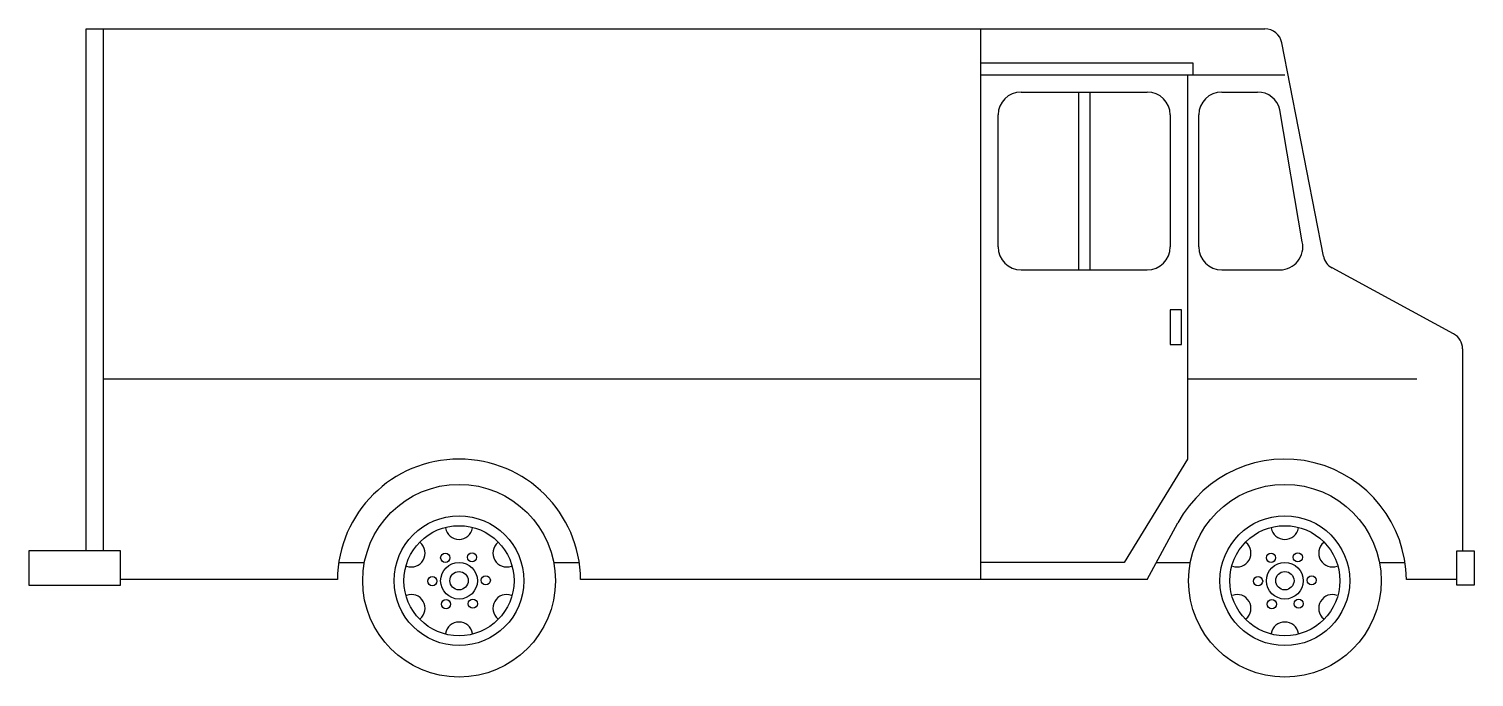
# Model space of a CAD drawing. Extents: x -6.4 to 0, y 0 to 2.87.
import ezdxf

# ---------------------------------------------------------------- set-up
doc = ezdxf.new("R2010")
doc.units = 0
doc.header["$LTSCALE"] = 1.2
doc.header["$MEASUREMENT"] = 0
doc.layers.get('0').update_dxf_attribs({"color": 3, "linetype": 'CONTINUOUS'})
doc.layers.add('CAR_DTL', color=3, linetype='CONTINUOUS')

msp = doc.modelspace()

# ---------------------------------------------------------------- linework, layer by layer
for p, q in [((-6.1468, 0.5588), (-6.1468, 2.8702)), ((-6.1468, 2.8702), (-0.9264, 2.8702)), ((-0.6673, 1.8641), (-0.8516, 2.8086)), ((-2.0066, 2.5908), (-1.4478, 2.5908)), ((-1.1176, 2.5908), (-0.9589, 2.5908)), ((-0.7612, 1.9276), (-0.8599, 2.5118)), ((-2.1082, 1.905), (-2.1082, 2.4892)), ((-1.3462, 2.4892), (-1.3462, 1.905)), ((-1.2192, 1.905), (-1.2192, 2.4892)), ((-2.0066, 1.8034), (-1.4478, 1.8034)), ((-1.1176, 1.8034), (-0.8602, 1.8034)), ((-0.0907, 1.5202), (-0.6288, 1.8117)), ((-0.0508, 1.4532), (-0.0508, 0.5588)), ((-1.4478, 0.4318), (-1.3117, 0.6831)), ((-5.9944, 0.5588), (-6.4008, 0.5588)), ((-6.4008, 0.5588), (-6.4008, 0.4064)), ((-5.9944, 0.4064), (-5.9944, 0.5588)), ((-0.0762, 0.5588), (0, 0.5588)), ((-0.0762, 0.4064), (-0.0762, 0.5588)), ((0, 0.5588), (0, 0.4064)), ((-6.4008, 0.4064), (-5.9944, 0.4064)), ((-5.0343, 0.4318), (-5.9944, 0.4318)), ((-1.4478, 0.4318), (-3.9573, 0.4318)), ((-0.0762, 0.4318), (-0.2997, 0.4318)), ((0, 0.4064), (-0.0762, 0.4064))]:
    msp.add_line(p, q)
for centre, radius in [((-4.4958, 0.4267), 0.4267), ((-0.8382, 0.4267), 0.4267), ((-4.4958, 0.4267), 0.2874), ((-0.8382, 0.4267), 0.2874), ((-4.4958, 0.4267), 0.0813), ((-0.8382, 0.4267), 0.0813)]:
    msp.add_circle(centre, radius)
for centre, radius, start, end in [((-0.9264, 2.794), 0.0762, 11.04094, 90), ((-2.0066, 2.4892), 0.1016, 90, 180), ((-1.4478, 2.4892), 0.1016, 0, 90), ((-1.1176, 2.4892), 0.1016, 90, 180), ((-0.9589, 2.4892), 0.1016, 12.875, 90), ((-0.8602, 1.905), 0.1016, 270, 12.875), ((-2.0066, 1.905), 0.1016, 180, 270), ((-1.4478, 1.905), 0.1016, 270, 0), ((-1.1176, 1.905), 0.1016, 180, 270), ((-0.5925, 1.8787), 0.0762, 191.04094, 241.55707), ((-0.127, 1.4532), 0.0762, 0, 61.55707), ((-4.4958, 0.4267), 0.5385, 0.54053, 179.45947), ((-0.8382, 0.4267), 0.5385, 0.54053, 151.56591)]:
    msp.add_arc(centre, radius, start, end)
at = {"layer": 'CAR_DTL'}
for p, q in [((-6.0706, 0.5588), (-6.0706, 2.8702)), ((-2.1844, 0.4318), (-2.1844, 2.8702)), ((-1.2446, 2.7178), (-2.1844, 2.7178)), ((-1.2446, 2.667), (-1.2446, 2.7178)), ((-2.1844, 2.667), (-1.2446, 2.667)), ((-1.27, 2.667), (-1.27, 0.9652)), ((-1.2446, 2.667), (-0.8382, 2.667)), ((-1.7526, 2.5908), (-1.7526, 1.8034)), ((-1.7018, 2.5908), (-1.7018, 1.8034)), ((-1.2954, 1.6256), (-1.3462, 1.6256)), ((-1.3462, 1.6256), (-1.3462, 1.4732)), ((-1.2954, 1.4732), (-1.2954, 1.6256)), ((-1.3462, 1.4732), (-1.2954, 1.4732)), ((-6.0706, 1.3208), (-2.1844, 1.3208)), ((-1.27, 1.3208), (-0.254, 1.3208)), ((-1.27, 0.9652), (-1.5494, 0.508)), ((-5.0281, 0.508), (-4.9147, 0.508)), ((-4.0769, 0.508), (-3.9635, 0.508)), ((-1.5494, 0.508), (-2.1844, 0.508)), ((-1.4065, 0.508), (-1.2571, 0.508)), ((-0.4193, 0.508), (-0.3059, 0.508))]:
    msp.add_line(p, q, dxfattribs=at)
for centre, radius in [((-4.4958, 0.4267), 0.2438), ((-0.8382, 0.4267), 0.2438), ((-4.5568, 0.5283), 0.0203), ((-4.4383, 0.5303), 0.0203), ((-0.8992, 0.5283), 0.0203), ((-0.7807, 0.5303), 0.0203), ((-4.4958, 0.4267), 0.0406), ((-4.3773, 0.4287), 0.0203), ((-0.8382, 0.4267), 0.0406), ((-0.7197, 0.4287), 0.0203), ((-4.6143, 0.4247), 0.0203), ((-0.9567, 0.4247), 0.0203), ((-4.5533, 0.3231), 0.0203), ((-4.4348, 0.3251), 0.0203), ((-0.8957, 0.3231), 0.0203), ((-0.7772, 0.3251), 0.0203)]:
    msp.add_circle(centre, radius, dxfattribs=at)
for centre, start, end in [((-4.4958, 0.6706), 189.59407, 350.40593), ((-0.8382, 0.6706), 189.59407, 350.40593), ((-4.707, 0.5486), 249.59407, 50.40593), ((-4.2846, 0.5486), 129.59407, 290.40593), ((-1.0494, 0.5486), 249.59407, 50.40593), ((-0.627, 0.5486), 129.59407, 290.40593), ((-4.707, 0.3048), 309.59407, 110.40593), ((-4.2846, 0.3048), 69.59407, 230.40593), ((-1.0494, 0.3048), 309.59407, 110.40593), ((-0.627, 0.3048), 69.59407, 230.40593), ((-4.4958, 0.1829), 9.59407, 170.40593), ((-0.8382, 0.1829), 9.59407, 170.40593)]:
    msp.add_arc(centre, 0.061, start, end, dxfattribs=at)

doc.saveas('drawing.dxf')
